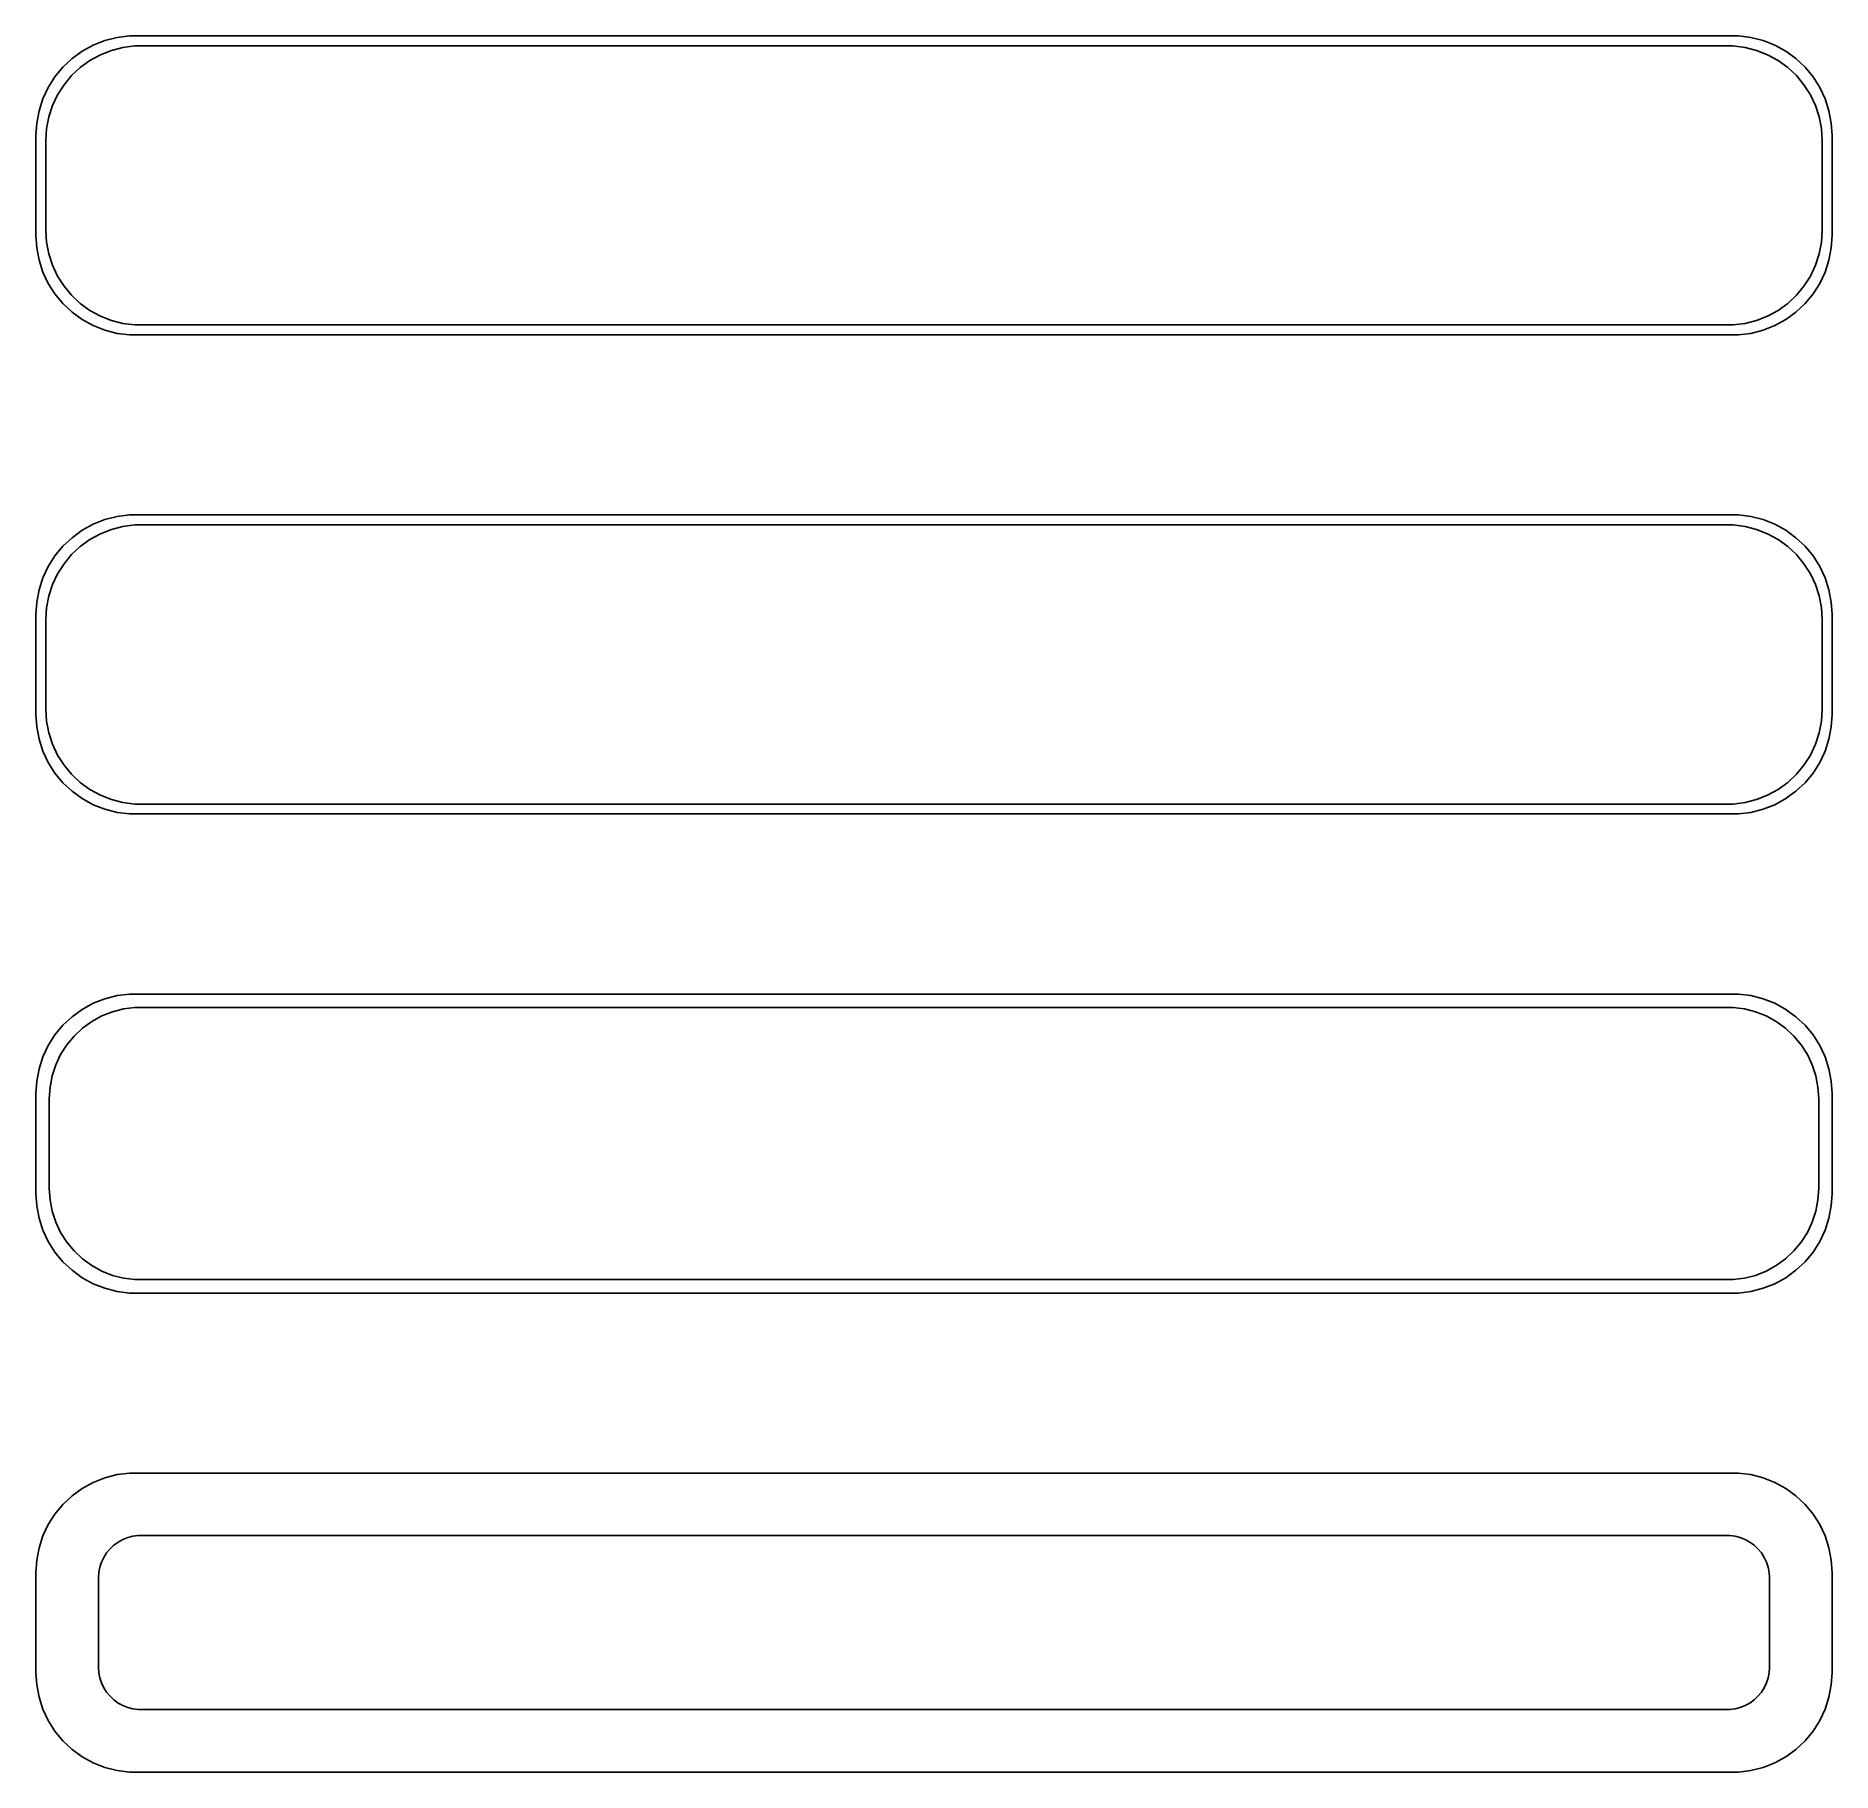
# Model space of a CAD drawing. Header units: metres. Extents: x -45 to 45, y 88.5 to 175.5.
import ezdxf

# ---------------------------------------------------------------- set-up
doc = ezdxf.new("R2010")
doc.units = ezdxf.units.M

msp = doc.modelspace()

# ---------------------------------------------------------------- linework, layer by layer
for p, q in [((-42.6791, 174.722), (-43.1871, 174.353)), ((-42.1289, 175.024), (-42.6791, 174.722)), ((-41.5451, 175.255), (-42.1289, 175.024)), ((-41.7724, 174.548), (-41.2178, 174.768)), ((-40.9369, 175.411), (-41.5451, 175.255)), ((-41.2178, 174.768), (-40.6401, 174.916)), ((-40.3139, 175.49), (-40.9369, 175.411)), ((-40.6401, 174.916), (-40.0482, 174.991)), ((40.3139, 175.49), (-40.3139, 175.49)), ((-40.0482, 174.991), (40.0482, 174.991)), ((40.0482, 174.991), (40.6401, 174.916)), ((40.9369, 175.411), (40.3139, 175.49)), ((40.6401, 174.916), (41.2178, 174.768)), ((41.5451, 175.255), (40.9369, 175.411)), ((41.2178, 174.768), (41.7724, 174.548)), ((42.1289, 175.024), (41.5451, 175.255)), ((42.6791, 174.722), (42.1289, 175.024)), ((43.1871, 174.353), (42.6791, 174.722)), ((-43.6448, 173.923), (-44.0451, 173.439)), ((-43.1871, 174.353), (-43.6448, 173.923)), ((-43.2126, 173.502), (-42.7778, 173.91)), ((-42.7778, 173.91), (-42.2952, 174.261)), ((-42.2952, 174.261), (-41.7724, 174.548)), ((41.7724, 174.548), (42.2952, 174.261)), ((42.2952, 174.261), (42.7778, 173.91)), ((42.7778, 173.91), (43.2126, 173.502)), ((43.6448, 173.923), (43.1871, 174.353)), ((44.0451, 173.439), (43.6448, 173.923)), ((-44.3815, 172.909), (-44.6489, 172.341)), ((-44.0451, 173.439), (-44.3815, 172.909)), ((-43.9124, 172.538), (-43.5928, 173.042)), ((-43.5928, 173.042), (-43.2126, 173.502)), ((43.2126, 173.502), (43.5928, 173.042)), ((43.5928, 173.042), (43.9124, 172.538)), ((44.3815, 172.909), (44.0451, 173.439)), ((44.6489, 172.341), (44.3815, 172.909)), ((-44.6489, 172.341), (-44.8429, 171.743)), ((-44.3508, 171.431), (-44.1664, 171.999)), ((-44.1664, 171.999), (-43.9124, 172.538)), ((43.9124, 172.538), (44.1664, 171.999)), ((44.1664, 171.999), (44.3508, 171.431)), ((44.8429, 171.743), (44.6489, 172.341)), ((-44.9606, 171.127), (-45, 170.5)), ((-44.8429, 171.743), (-44.9606, 171.127)), ((-44.4625, 170.845), (-44.3508, 171.431)), ((44.3508, 171.431), (44.4625, 170.845)), ((44.9606, 171.127), (44.8429, 171.743)), ((45, 170.5), (44.9606, 171.127)), ((-45, 170.5), (-45, 165.5)), ((-44.5, 170.25), (-44.4625, 170.845)), ((-44.5, 165.75), (-44.5, 170.25)), ((44.4625, 170.845), (44.5, 170.25)), ((44.5, 170.25), (44.5, 165.75)), ((45, 165.5), (45, 170.5)), ((-44.4625, 165.155), (-44.5, 165.75)), ((44.5, 165.75), (44.4625, 165.155)), ((-45, 165.5), (-44.9606, 164.873)), ((-44.9606, 164.873), (-44.8429, 164.257)), ((-44.3508, 164.569), (-44.4625, 165.155)), ((44.4625, 165.155), (44.3508, 164.569)), ((44.8429, 164.257), (44.9606, 164.873)), ((44.9606, 164.873), (45, 165.5)), ((-44.8429, 164.257), (-44.6489, 163.659)), ((-44.1664, 164.001), (-44.3508, 164.569)), ((-43.9124, 163.462), (-44.1664, 164.001)), ((44.1664, 164.001), (43.9124, 163.462)), ((44.3508, 164.569), (44.1664, 164.001)), ((44.6489, 163.659), (44.8429, 164.257)), ((-44.6489, 163.659), (-44.3815, 163.091)), ((-44.3815, 163.091), (-44.0451, 162.561)), ((-43.5928, 162.958), (-43.9124, 163.462)), ((-43.2126, 162.498), (-43.5928, 162.958)), ((43.5928, 162.958), (43.2126, 162.498)), ((43.9124, 163.462), (43.5928, 162.958)), ((44.0451, 162.561), (44.3815, 163.091)), ((44.3815, 163.091), (44.6489, 163.659)), ((-44.0451, 162.561), (-43.6448, 162.077)), ((-43.6448, 162.077), (-43.1871, 161.647)), ((-42.7778, 162.09), (-43.2126, 162.498)), ((-42.2952, 161.739), (-42.7778, 162.09)), ((42.7778, 162.09), (42.2952, 161.739)), ((43.2126, 162.498), (42.7778, 162.09)), ((43.1871, 161.647), (43.6448, 162.077)), ((43.6448, 162.077), (44.0451, 162.561)), ((-43.1871, 161.647), (-42.6791, 161.278)), ((-42.6791, 161.278), (-42.1289, 160.976)), ((-41.7724, 161.452), (-42.2952, 161.739)), ((-41.2178, 161.232), (-41.7724, 161.452)), ((-40.6401, 161.084), (-41.2178, 161.232)), ((41.2178, 161.232), (40.6401, 161.084)), ((41.7724, 161.452), (41.2178, 161.232)), ((42.2952, 161.739), (41.7724, 161.452)), ((42.1289, 160.976), (42.6791, 161.278)), ((42.6791, 161.278), (43.1871, 161.647)), ((-42.1289, 160.976), (-41.5451, 160.745)), ((-41.5451, 160.745), (-40.9369, 160.589)), ((-40.9369, 160.589), (-40.3139, 160.51)), ((-40.0482, 161.009), (-40.6401, 161.084)), ((-40.3139, 160.51), (40.3139, 160.51)), ((40.0482, 161.009), (-40.0482, 161.009)), ((40.6401, 161.084), (40.0482, 161.009)), ((40.3139, 160.51), (40.9369, 160.589)), ((40.9369, 160.589), (41.5451, 160.745)), ((41.5451, 160.745), (42.1289, 160.976)), ((-41.5451, 151.255), (-42.1289, 151.024)), ((-40.9369, 151.411), (-41.5451, 151.255)), ((-40.3139, 151.49), (-40.9369, 151.411)), ((40.3139, 151.49), (-40.3139, 151.49)), ((40.9369, 151.411), (40.3139, 151.49)), ((41.5451, 151.255), (40.9369, 151.411)), ((42.1289, 151.024), (41.5451, 151.255)), ((-43.1871, 150.353), (-43.6448, 149.923)), ((-42.6791, 150.722), (-43.1871, 150.353)), ((-42.1289, 151.024), (-42.6791, 150.722)), ((-42.2952, 150.261), (-41.7724, 150.548)), ((-41.7724, 150.548), (-41.2178, 150.768)), ((-41.2178, 150.768), (-40.6401, 150.916)), ((-40.6401, 150.916), (-40.0482, 150.991)), ((-40.0482, 150.991), (40.0482, 150.991)), ((40.0482, 150.991), (40.6401, 150.916)), ((40.6401, 150.916), (41.2178, 150.768)), ((41.2178, 150.768), (41.7724, 150.548)), ((41.7724, 150.548), (42.2952, 150.261)), ((42.6791, 150.722), (42.1289, 151.024)), ((43.1871, 150.353), (42.6791, 150.722)), ((43.6448, 149.923), (43.1871, 150.353)), ((-44.0451, 149.439), (-44.3815, 148.909)), ((-43.6448, 149.923), (-44.0451, 149.439)), ((-43.5928, 149.042), (-43.2126, 149.502)), ((-43.2126, 149.502), (-42.7778, 149.91)), ((-42.7778, 149.91), (-42.2952, 150.261)), ((42.2952, 150.261), (42.7778, 149.91)), ((42.7778, 149.91), (43.2126, 149.502)), ((43.2126, 149.502), (43.5928, 149.042)), ((44.0451, 149.439), (43.6448, 149.923)), ((44.3815, 148.909), (44.0451, 149.439)), ((-44.3815, 148.909), (-44.6489, 148.341)), ((-44.1664, 147.999), (-43.9124, 148.538)), ((-43.9124, 148.538), (-43.5928, 149.042)), ((43.5928, 149.042), (43.9124, 148.538)), ((43.9124, 148.538), (44.1664, 147.999)), ((44.6489, 148.341), (44.3815, 148.909)), ((-44.8429, 147.743), (-44.9606, 147.127)), ((-44.6489, 148.341), (-44.8429, 147.743)), ((-44.3508, 147.431), (-44.1664, 147.999)), ((44.1664, 147.999), (44.3508, 147.431)), ((44.8429, 147.743), (44.6489, 148.341)), ((44.9606, 147.127), (44.8429, 147.743)), ((-44.9606, 147.127), (-45, 146.5)), ((-44.5, 146.25), (-44.4625, 146.845)), ((-44.4625, 146.845), (-44.3508, 147.431)), ((44.3508, 147.431), (44.4625, 146.845)), ((44.4625, 146.845), (44.5, 146.25)), ((45, 146.5), (44.9606, 147.127)), ((-45, 146.5), (-45, 141.5)), ((-44.5, 141.75), (-44.5, 146.25)), ((44.5, 146.25), (44.5, 141.75)), ((45, 141.5), (45, 146.5)), ((-45, 141.5), (-44.9606, 140.873)), ((-44.4625, 141.155), (-44.5, 141.75)), ((44.5, 141.75), (44.4625, 141.155)), ((44.9606, 140.873), (45, 141.5)), ((-44.9606, 140.873), (-44.8429, 140.257)), ((-44.3508, 140.569), (-44.4625, 141.155)), ((-44.1664, 140.001), (-44.3508, 140.569)), ((44.3508, 140.569), (44.1664, 140.001)), ((44.4625, 141.155), (44.3508, 140.569)), ((44.8429, 140.257), (44.9606, 140.873)), ((-44.8429, 140.257), (-44.6489, 139.659)), ((-44.6489, 139.659), (-44.3815, 139.091)), ((-43.9124, 139.462), (-44.1664, 140.001)), ((44.1664, 140.001), (43.9124, 139.462)), ((44.3815, 139.091), (44.6489, 139.659)), ((44.6489, 139.659), (44.8429, 140.257)), ((-44.3815, 139.091), (-44.0451, 138.561)), ((-43.5928, 138.958), (-43.9124, 139.462)), ((-43.2126, 138.498), (-43.5928, 138.958)), ((43.5928, 138.958), (43.2126, 138.498)), ((43.9124, 139.462), (43.5928, 138.958)), ((44.0451, 138.561), (44.3815, 139.091)), ((-44.0451, 138.561), (-43.6448, 138.077)), ((-43.6448, 138.077), (-43.1871, 137.647)), ((-42.7778, 138.09), (-43.2126, 138.498)), ((-42.2952, 137.739), (-42.7778, 138.09)), ((-41.7724, 137.452), (-42.2952, 137.739)), ((42.2952, 137.739), (41.7724, 137.452)), ((42.7778, 138.09), (42.2952, 137.739)), ((43.2126, 138.498), (42.7778, 138.09)), ((43.1871, 137.647), (43.6448, 138.077)), ((43.6448, 138.077), (44.0451, 138.561)), ((-43.1871, 137.647), (-42.6791, 137.278)), ((-42.6791, 137.278), (-42.1289, 136.976)), ((-42.1289, 136.976), (-41.5451, 136.745)), ((-41.2178, 137.232), (-41.7724, 137.452)), ((-40.6401, 137.084), (-41.2178, 137.232)), ((-40.0482, 137.009), (-40.6401, 137.084)), ((40.0482, 137.009), (-40.0482, 137.009)), ((40.6401, 137.084), (40.0482, 137.009)), ((41.2178, 137.232), (40.6401, 137.084)), ((41.7724, 137.452), (41.2178, 137.232)), ((41.5451, 136.745), (42.1289, 136.976)), ((42.1289, 136.976), (42.6791, 137.278)), ((42.6791, 137.278), (43.1871, 137.647)), ((-41.5451, 136.745), (-40.9369, 136.589)), ((-40.9369, 136.589), (-40.3139, 136.51)), ((-40.3139, 136.51), (40.3139, 136.51)), ((40.3139, 136.51), (40.9369, 136.589)), ((40.9369, 136.589), (41.5451, 136.745)), ((-42.1289, 127.024), (-42.6791, 126.722)), ((-41.5451, 127.255), (-42.1289, 127.024)), ((-40.9369, 127.411), (-41.5451, 127.255)), ((-40.3139, 127.49), (-40.9369, 127.411)), ((40.3139, 127.49), (-40.3139, 127.49)), ((40.9369, 127.411), (40.3139, 127.49)), ((41.5451, 127.255), (40.9369, 127.411)), ((42.1289, 127.024), (41.5451, 127.255)), ((42.6791, 126.722), (42.1289, 127.024)), ((-43.1871, 126.353), (-43.6448, 125.923)), ((-42.6791, 126.722), (-43.1871, 126.353)), ((-42.6684, 125.778), (-42.2032, 126.116)), ((-42.2032, 126.116), (-41.6994, 126.393)), ((-41.6994, 126.393), (-41.1648, 126.604)), ((-41.1648, 126.604), (-40.6079, 126.747)), ((-40.6079, 126.747), (-40.0375, 126.819)), ((-40.0375, 126.819), (40.0375, 126.819)), ((40.0375, 126.819), (40.6079, 126.747)), ((40.6079, 126.747), (41.1648, 126.604)), ((41.1648, 126.604), (41.6994, 126.393)), ((41.6994, 126.393), (42.2032, 126.116)), ((42.2032, 126.116), (42.6684, 125.778)), ((43.1871, 126.353), (42.6791, 126.722)), ((43.6448, 125.923), (43.1871, 126.353)), ((-44.0451, 125.439), (-44.3815, 124.909)), ((-43.6448, 125.923), (-44.0451, 125.439)), ((-43.454, 124.941), (-43.0875, 125.384)), ((-43.0875, 125.384), (-42.6684, 125.778)), ((42.6684, 125.778), (43.0875, 125.384)), ((43.0875, 125.384), (43.454, 124.941)), ((44.0451, 125.439), (43.6448, 125.923)), ((44.3815, 124.909), (44.0451, 125.439)), ((-44.6489, 124.341), (-44.8429, 123.743)), ((-44.3815, 124.909), (-44.6489, 124.341)), ((-44.0069, 123.935), (-43.7621, 124.456)), ((-43.7621, 124.456), (-43.454, 124.941)), ((43.454, 124.941), (43.7621, 124.456)), ((43.7621, 124.456), (44.0069, 123.935)), ((44.6489, 124.341), (44.3815, 124.909)), ((44.8429, 123.743), (44.6489, 124.341)), ((-44.8429, 123.743), (-44.9606, 123.127)), ((-44.2923, 122.824), (-44.1846, 123.389)), ((-44.1846, 123.389), (-44.0069, 123.935)), ((44.0069, 123.935), (44.1846, 123.389)), ((44.1846, 123.389), (44.2923, 122.824)), ((44.9606, 123.127), (44.8429, 123.743)), ((-44.9606, 123.127), (-45, 122.5)), ((-45, 122.5), (-45, 117.5)), ((-44.3284, 122.25), (-44.2923, 122.824)), ((44.2923, 122.824), (44.3284, 122.25)), ((45, 122.5), (44.9606, 123.127)), ((45, 117.5), (45, 122.5)), ((-44.3284, 117.75), (-44.3284, 122.25)), ((44.3284, 122.25), (44.3284, 117.75)), ((-45, 117.5), (-44.9606, 116.873)), ((-44.2923, 117.176), (-44.3284, 117.75)), ((-44.1846, 116.611), (-44.2923, 117.176)), ((44.2923, 117.176), (44.1846, 116.611)), ((44.3284, 117.75), (44.2923, 117.176)), ((44.9606, 116.873), (45, 117.5)), ((-44.9606, 116.873), (-44.8429, 116.257)), ((-44.8429, 116.257), (-44.6489, 115.659)), ((-44.0069, 116.065), (-44.1846, 116.611)), ((44.1846, 116.611), (44.0069, 116.065)), ((44.6489, 115.659), (44.8429, 116.257)), ((44.8429, 116.257), (44.9606, 116.873)), ((-44.6489, 115.659), (-44.3815, 115.091)), ((-43.7621, 115.544), (-44.0069, 116.065)), ((-43.454, 115.059), (-43.7621, 115.544)), ((43.7621, 115.544), (43.454, 115.059)), ((44.0069, 116.065), (43.7621, 115.544)), ((44.3815, 115.091), (44.6489, 115.659)), ((-44.3815, 115.091), (-44.0451, 114.561)), ((-44.0451, 114.561), (-43.6448, 114.077)), ((-43.0875, 114.616), (-43.454, 115.059)), ((-42.6684, 114.222), (-43.0875, 114.616)), ((43.0875, 114.616), (42.6684, 114.222)), ((43.454, 115.059), (43.0875, 114.616)), ((43.6448, 114.077), (44.0451, 114.561)), ((44.0451, 114.561), (44.3815, 115.091)), ((-43.6448, 114.077), (-43.1871, 113.647)), ((-43.1871, 113.647), (-42.6791, 113.278)), ((-42.2032, 113.884), (-42.6684, 114.222)), ((-41.6994, 113.607), (-42.2032, 113.884)), ((-41.1648, 113.396), (-41.6994, 113.607)), ((41.6994, 113.607), (41.1648, 113.396)), ((42.2032, 113.884), (41.6994, 113.607)), ((42.6684, 114.222), (42.2032, 113.884)), ((42.6791, 113.278), (43.1871, 113.647)), ((43.1871, 113.647), (43.6448, 114.077)), ((-42.6791, 113.278), (-42.1289, 112.976)), ((-42.1289, 112.976), (-41.5451, 112.745)), ((-41.5451, 112.745), (-40.9369, 112.589)), ((-40.6079, 113.253), (-41.1648, 113.396)), ((-40.9369, 112.589), (-40.3139, 112.51)), ((-40.0375, 113.181), (-40.6079, 113.253)), ((-40.3139, 112.51), (40.3139, 112.51)), ((40.0375, 113.181), (-40.0375, 113.181)), ((40.6079, 113.253), (40.0375, 113.181)), ((40.3139, 112.51), (40.9369, 112.589)), ((41.1648, 113.396), (40.6079, 113.253)), ((40.9369, 112.589), (41.5451, 112.745)), ((41.5451, 112.745), (42.1289, 112.976)), ((42.1289, 112.976), (42.6791, 113.278)), ((-42.6791, 102.722), (-43.1871, 102.353)), ((-42.1289, 103.024), (-42.6791, 102.722)), ((-41.5451, 103.255), (-42.1289, 103.024)), ((-40.9369, 103.411), (-41.5451, 103.255)), ((-40.3139, 103.49), (-40.9369, 103.411)), ((40.3139, 103.49), (-40.3139, 103.49)), ((40.9369, 103.411), (40.3139, 103.49)), ((41.5451, 103.255), (40.9369, 103.411)), ((42.1289, 103.024), (41.5451, 103.255)), ((42.6791, 102.722), (42.1289, 103.024)), ((43.1871, 102.353), (42.6791, 102.722)), ((-43.6448, 101.923), (-44.0451, 101.439)), ((-43.1871, 102.353), (-43.6448, 101.923)), ((43.6448, 101.923), (43.1871, 102.353)), ((44.0451, 101.439), (43.6448, 101.923)), ((-44.3815, 100.909), (-44.6489, 100.341)), ((-44.0451, 101.439), (-44.3815, 100.909)), ((44.3815, 100.909), (44.0451, 101.439)), ((44.6489, 100.341), (44.3815, 100.909)), ((-44.6489, 100.341), (-44.8429, 99.7434)), ((-41.0947, 99.8755), (-40.8804, 100.031)), ((-40.8804, 100.031), (-40.6482, 100.159)), ((-40.6482, 100.159), (-40.4019, 100.256)), ((-40.4019, 100.256), (-40.1453, 100.322)), ((-40.1453, 100.322), (-39.8825, 100.355)), ((-39.8825, 100.355), (39.8825, 100.355)), ((39.8825, 100.355), (40.1453, 100.322)), ((40.1453, 100.322), (40.4019, 100.256)), ((40.4019, 100.256), (40.6482, 100.159)), ((40.6482, 100.159), (40.8804, 100.031)), ((40.8804, 100.031), (41.0947, 99.8755)), ((44.8429, 99.7434), (44.6489, 100.341)), ((-44.9606, 99.1267), (-45, 98.5)), ((-44.8429, 99.7434), (-44.9606, 99.1267)), ((-41.7934, 98.7746), (-41.7115, 99.0266)), ((-41.7115, 99.0266), (-41.5987, 99.2663)), ((-41.5987, 99.2663), (-41.4567, 99.49)), ((-41.4567, 99.49), (-41.2879, 99.6941)), ((-41.2879, 99.6941), (-41.0947, 99.8755)), ((41.0947, 99.8755), (41.2879, 99.6941)), ((41.2879, 99.6941), (41.4567, 99.49)), ((41.4567, 99.49), (41.5987, 99.2663)), ((41.5987, 99.2663), (41.7115, 99.0266)), ((41.7115, 99.0266), (41.7934, 98.7746)), ((44.9606, 99.1267), (44.8429, 99.7434)), ((45, 98.5), (44.9606, 99.1267)), ((-45, 98.5), (-45, 93.5)), ((-41.8596, 98.25), (-41.843, 98.5144)), ((-41.8596, 93.75), (-41.8596, 98.25)), ((-41.843, 98.5144), (-41.7934, 98.7746)), ((41.7934, 98.7746), (41.843, 98.5144)), ((41.843, 98.5144), (41.8596, 98.25)), ((41.8596, 98.25), (41.8596, 93.75)), ((45, 93.5), (45, 98.5)), ((-41.843, 93.4856), (-41.8596, 93.75)), ((41.8596, 93.75), (41.843, 93.4856)), ((-45, 93.5), (-44.9606, 92.8733)), ((-44.9606, 92.8733), (-44.8429, 92.2566)), ((-41.7934, 93.2254), (-41.843, 93.4856)), ((-41.7115, 92.9734), (-41.7934, 93.2254)), ((-41.5987, 92.7337), (-41.7115, 92.9734)), ((-41.4567, 92.51), (-41.5987, 92.7337)), ((41.5987, 92.7337), (41.4567, 92.51)), ((41.7115, 92.9734), (41.5987, 92.7337)), ((41.7934, 93.2254), (41.7115, 92.9734)), ((41.843, 93.4856), (41.7934, 93.2254)), ((44.8429, 92.2566), (44.9606, 92.8733)), ((44.9606, 92.8733), (45, 93.5)), ((-44.8429, 92.2566), (-44.6489, 91.6594)), ((-41.2879, 92.3059), (-41.4567, 92.51)), ((-41.0947, 92.1245), (-41.2879, 92.3059)), ((-40.8804, 91.9688), (-41.0947, 92.1245)), ((-40.6482, 91.8412), (-40.8804, 91.9688)), ((-40.4019, 91.7436), (-40.6482, 91.8412)), ((40.6482, 91.8412), (40.4019, 91.7436)), ((40.8804, 91.9688), (40.6482, 91.8412)), ((41.0947, 92.1245), (40.8804, 91.9688)), ((41.2879, 92.3059), (41.0947, 92.1245)), ((41.4567, 92.51), (41.2879, 92.3059)), ((44.6489, 91.6594), (44.8429, 92.2566)), ((-44.6489, 91.6594), (-44.3815, 91.0912)), ((-44.3815, 91.0912), (-44.0451, 90.5611)), ((-40.1453, 91.6777), (-40.4019, 91.7436)), ((-39.8825, 91.6445), (-40.1453, 91.6777)), ((39.8825, 91.6445), (-39.8825, 91.6445)), ((40.1453, 91.6777), (39.8825, 91.6445)), ((40.4019, 91.7436), (40.1453, 91.6777)), ((44.0451, 90.5611), (44.3815, 91.0912)), ((44.3815, 91.0912), (44.6489, 91.6594)), ((-44.0451, 90.5611), (-43.6448, 90.0773)), ((-43.6448, 90.0773), (-43.1871, 89.6474)), ((43.1871, 89.6474), (43.6448, 90.0773)), ((43.6448, 90.0773), (44.0451, 90.5611)), ((-43.1871, 89.6474), (-42.6791, 89.2784)), ((-42.6791, 89.2784), (-42.1289, 88.9759)), ((42.1289, 88.9759), (42.6791, 89.2784)), ((42.6791, 89.2784), (43.1871, 89.6474)), ((-42.1289, 88.9759), (-41.5451, 88.7447)), ((-41.5451, 88.7447), (-40.9369, 88.5886)), ((-40.9369, 88.5886), (-40.3139, 88.5099)), ((-40.3139, 88.5099), (40.3139, 88.5099)), ((40.3139, 88.5099), (40.9369, 88.5886)), ((40.9369, 88.5886), (41.5451, 88.7447)), ((41.5451, 88.7447), (42.1289, 88.9759))]:
    msp.add_line(p, q)

doc.saveas('drawing.dxf')
